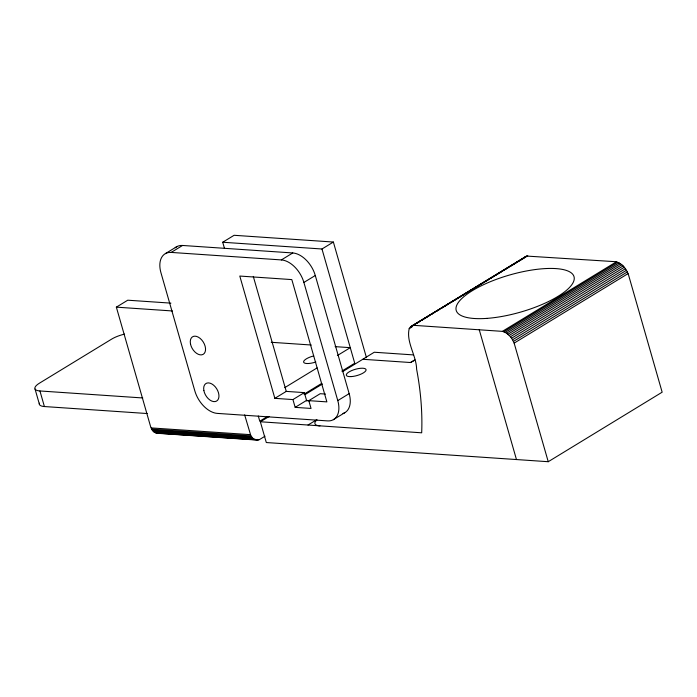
<?xml version="1.0" encoding="UTF-8"?>
<svg xmlns="http://www.w3.org/2000/svg" width="697" height="697" viewBox="0 0 697 697"><rect width="100%" height="100%" fill="white"/><g stroke="black" fill="none" stroke-linecap="round" stroke-linejoin="round"><path stroke-width="1.05" d="M409.191 328.644C405.985 342.201 416.397 355.557 416.623 369.253C420.579 390.172 422.539 411.518 421.685 432.811L260.347 421.763L266.306 442.534L548.243 461.71L662.15 392.193L628.633 275.306C626.681 269.033 621.872 262.621 614.981 261.654L526.592 256.069L410.655 326.719L409.191 328.644L411.971 326.945M523.761 258.073L525.521 256.531M410.655 326.719L526.592 256.069M342.645 371.64L374.263 352.238L413.251 354.895M362.893 359.286L410.542 362.527L414.915 359.818M165.381 253.621L176.777 246.668M349.162 393.639L337.775 400.592A23.489 14.646 58.6 0 1 327.529 420.892L217.342 413.399A23.489 14.646 58.6 0 1 194.82 390.869L160.946 272.727A23.489 14.646 58.6 0 1 171.183 252.419L182.579 245.466L292.766 252.959A23.489 14.646 58.6 0 1 315.288 275.498L349.162 393.639A23.489 14.646 58.6 0 1 342.959 413.504M264.982 436.217L259.432 439.607L257.315 440.077L156.982 433.264L153.985 431.948L152.321 430.206L150.604 426.59L116.355 307.15L127.751 300.198L170.913 303.134M224.495 248.472L222.709 242.242L234.105 235.29L333.375 242.042L366.456 357.666M171.183 252.419L281.37 259.92L292.766 252.959M222.709 242.242L321.979 248.995L333.375 242.042M337.775 400.592L303.892 282.451L315.288 275.498M284.812 387.61L317.083 367.92M337.365 355.54L350.277 347.664L335.118 346.636M274.862 398.344L292.932 399.573L295.162 407.362L311.045 408.442L308.815 400.653L326.876 401.881L291.816 279.593L239.794 276.056L274.862 398.344L286.258 391.392L304.319 392.62L306.558 400.409L309.729 400.627M410.777 327.024L414.48 324.758M416.327 323.635L420.038 321.369M421.885 320.237L429.3 315.724M431.147 314.591L433.926 312.892M436.705 311.202L439.485 309.503M441.332 308.37L448.746 303.848M450.593 302.725L463.566 294.805M465.413 293.681L468.192 291.982M470.048 290.849L473.751 288.593M475.598 287.46L483.012 282.938M484.859 281.815L488.571 279.549M490.418 278.417L493.197 276.726M495.053 275.594L502.459 271.072M504.314 269.939L508.017 267.683M509.864 266.55L517.279 262.028M519.126 260.905L522.837 258.639M412.676 325.586L527.768 255.825M292.932 399.573L304.319 392.62M267.16 416.693L259.781 421.197L258.291 416.004M304.031 394.188L321.552 383.498M341.835 371.118L354.738 363.242L321.979 248.995M304.903 394.668L322.397 384.003M295.162 407.362L306.558 400.409M308.815 400.653L320.211 393.7L325.525 394.066M333.332 419.69L344.727 412.737M413.861 325.342L502.398 331.363L616.314 261.854M502.398 331.363L503.765 331.781L617.681 262.264M503.765 331.781L505.151 332.408L619.067 262.9M505.151 332.408L506.536 333.244L620.443 263.727M506.536 333.244L507.886 334.255L621.794 264.747M507.886 334.255L509.185 335.44L623.092 265.932M509.185 335.44L510.404 336.782L624.32 267.265M510.404 336.782L511.528 338.237L625.444 268.728M548.243 461.71L514.151 343.124L512.539 339.805L626.455 270.288M513.419 341.443L627.335 271.926M514.151 343.124L628.067 273.607M260.347 421.763L269.138 416.475M308.004 425.004L316.786 419.716M159.108 433.185L156.982 433.264M257.315 440.077L253.255 438.709L250.903 435.869L244.647 414.881M116.355 307.15L172.464 310.967M271.264 342.288L311.306 345.015M124.571 334.116A17.076 5.393 -16 0 0 111.59 339.151L39.415 383.202A17.076 5.393 -16 0 0 39.938 390.965L142.754 397.961M39.407 403.18A17.076 5.393 -16 0 0 44.399 406.543L147.224 413.539M151.057 427.906L250.328 434.658M151.632 429.117L250.903 435.869M152.321 430.206L251.591 436.967M153.105 431.155L252.384 437.916M153.985 431.948L253.255 438.709M154.934 432.576L254.205 439.328M257.271 439.458L259.432 439.607M155.936 433.011L258.378 439.938M511.528 338.237L512.539 339.805M479.231 329.681L516.468 459.55M253.29 276.413L286.258 391.392M39.938 390.965L44.399 406.543M35.042 389.031L39.502 404.608M410.542 362.527A17.076 5.393 -16 0 1 413.896 360.75M306.349 400.853A10.263 3.241 -16 0 1 309.982 400.705M319.94 425.902A17.076 5.393 -16 0 1 316.874 419.96M175.208 247.775A23.489 14.646 58.6 0 1 182.579 245.466M281.37 259.92A23.489 14.646 58.6 0 1 303.892 282.451M315.854 361.987A10.263 3.241 -16 0 1 303.648 362.222A10.263 3.241 -16 0 1 313.711 355.923M351.044 376.607A10.263 3.241 -16 0 0 366.091 369.959A10.263 3.241 -16 0 0 351.419 370.699A10.263 3.241 -16 0 0 351.044 376.607M486.933 318.381A61.275 19.342 -16 0 0 574.232 277.868A61.275 19.342 -16 0 0 484.171 284.393A61.275 19.342 -16 0 0 486.933 318.381M190.464 343.821A10.263 6.404 58.6 0 0 203.132 354.364A10.263 6.404 58.6 0 0 200.144 338.402A10.263 6.404 58.6 0 0 190.464 343.821M203.864 390.555A10.263 6.404 58.6 0 0 216.532 401.106A10.263 6.404 58.6 0 0 213.552 385.136A10.263 6.404 58.6 0 0 203.864 390.555"/></g></svg>
